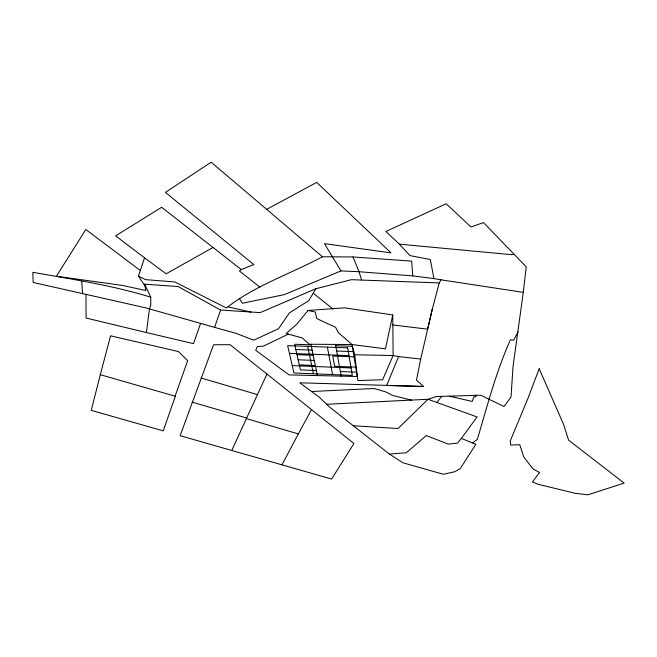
<?xml version="1.0" encoding="UTF-8"?>
<svg xmlns="http://www.w3.org/2000/svg" width="657" height="657" viewBox="0 0 657 657"><rect width="100%" height="100%" fill="white"/><g stroke="black" fill="none" stroke-linecap="round" stroke-linejoin="round"><path stroke-width="0.99" d="M326.71 404.269L428.027 399.275L436.347 396.532L480.76 395.21L504.042 406.527L511.023 396.976L513.018 366.565L523.292 292.365L441.003 279.825L439.246 282.929L351.372 279.685L315.877 288.743L260.164 312.617L220.629 310.047L178.137 286.542L144.606 284.169L150.773 297.178L150.765 305.218L149.426 309.094L146.412 332.541L193.536 343.668L200.566 323.433M523.292 292.365L526.249 266.882L483.536 222.592L470.946 226.961L446.193 203.76L385.889 231.478L399.349 244.158L410.034 255.622L430.36 259.531L433.907 278.601L441.003 279.825M100.324 374.704L91.241 410.362L163.248 430.869L175.32 396.253L100.324 374.704L110.557 335.801L178.532 351.594L187.656 360.701L175.082 396.187M420.694 359.059L416.481 380.099L423.576 386.48L386.694 385.478L398.602 356.579L420.694 359.059L432.257 309.332L439.246 282.929M246.383 418.624L266.972 374.047L230.016 344.67L213.566 344.777L180.125 435.69L331.621 479.06L353.918 443.483L311.492 409.607L298.344 433.924L246.383 418.624L231.773 450.488M392.755 314.949L385.445 348.834L352.037 344.539L309.283 344.252L302.286 337.944L286.197 333.567L297.194 323.802L307.993 310.482L344.547 307.829L392.755 314.949L393.116 355.519L382.653 379.738L357.893 380.567L354.706 354.772L352.037 344.539L338.429 332.771L335.571 327.309L316.682 318.522L315.385 312.042L307.993 310.482M432.257 309.332L427.674 329.173L392.787 324.96M144.926 285.828L138.455 276.129L144.548 257.84L115.632 235.855L161.63 207.275L241.308 269.575L253.865 264.59L165.416 192.411L211.16 162.197L322.456 256.772L353.014 256.961L411.676 261.125L412.752 275.899L433.907 278.601M150.773 297.178C112.347 285.343 72.385 279.299 32.85 272.31L33.178 282.461L145.517 307.796L214.568 327.35L220.629 310.047M518.077 331.728L513.692 340.195L510.423 339.8C496.068 371.739 487.297 405.952 477.327 439.434L472.539 442.958L461.362 438.4L457.518 443.114L448.255 444.107L426.278 435.566L406.355 452.73L389.412 454.086L329.995 407.422L319.507 397.386L299.74 382.793L423.576 386.48M214.568 327.35L236.126 333.386L253.709 340.178L278.494 328.738L289.466 312.863L308.757 300.66L315.877 288.743M281.952 464.836L298.344 433.924M461.362 438.4L477.097 416.957L428.027 399.275L398.06 428.52L353.343 425.761M436.897 402.47L441.734 396.368M311.492 409.607L266.972 374.047M138.455 276.129L145.657 279.644L174.762 281.943L226.361 307.961C255.072 285.467 290.55 273.895 322.456 256.772M241.308 269.575L239.37 270.906L259.811 287.125M212.942 247.517L166.139 273.821L144.548 257.84M266.882 209.246L316.682 182.4L391.063 252.904L324.468 243.632L340.983 270.898L359.026 271.727L412.752 275.899M288.341 334.15L263.211 346.214L257.248 346.526L255.745 350.321L289.072 374.925L357.236 376.502L352.037 344.539M340.983 270.898L284.399 294.607L242.318 303.247L239.279 298.311M514.176 254.423L511.639 254.678L399.349 244.158M311.558 391.515L374.153 388.509L385.881 391.95L392.771 395.522L411.512 400.072M354.706 354.772L393.116 355.519L398.602 356.579M311.057 344.835L294.681 344.243L300.405 369.891L316.354 370.54M335.719 345.738L352.324 346.346M295.847 349.483L312.141 350.091M336.671 351.01L353.187 351.626M289.417 353.359L348.998 355.626M297.005 354.673L313.208 355.289M354.041 356.85L332.771 356.037L334.668 366.286L355.708 367.132M298.155 359.798L314.268 360.43M299.288 364.873L315.319 365.514M292.242 365.588L351.068 367.953M340.367 371.525L356.529 372.182M228.168 306.918L250.99 312.1M449.692 396.245L472.211 401.452L473.911 396.746L475.997 396.787L475.832 395.161M146.412 332.541L86.051 318.021L86.018 294.443M192.156 402.15L246.515 417.983M201.19 378.03L257.33 394.561M472.539 442.958L475.84 444.321L460.204 468.646L454.767 471.734L443.385 474.28L402.955 462.791L389.412 454.086M140.187 270.405L85.821 229.49L56.395 276.269L121.988 285.343L145.846 290.509L144.606 284.169M313.405 293.334L332.959 309.036M353.014 256.961L359.026 271.727L361.58 279.981M307.673 346.387L313.422 373.784M310.933 344.26L317.388 375.582M327.383 347.11L332.582 374.58M335.481 344.432L341.197 376.132M81.755 281.41L82.568 293.679M539.192 368.725L528.129 397.92L510.234 441.069L510.686 445.093L519.769 444.707L523.719 456.919L532.934 468.843L539.553 472.514L532.416 481.959L538.272 484.324L575.162 493.276L587.892 494.803L624.15 483.1L568.625 440.19L563.419 423.979L539.192 368.725M347.693 347.857L287.635 345.648L293.95 372.979L352.316 375.393L347.693 347.857"/></g></svg>
